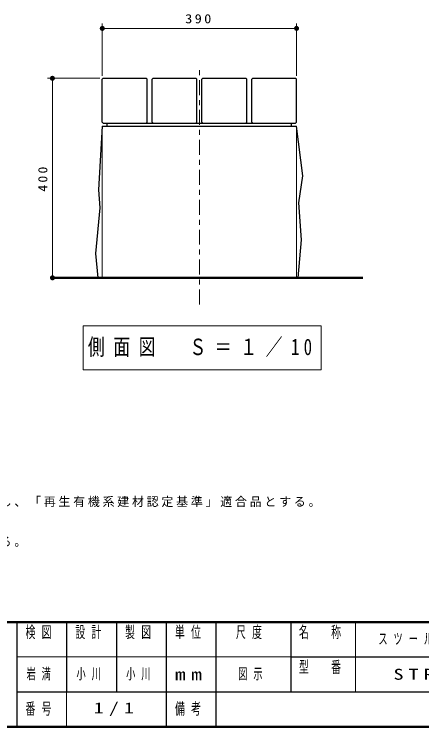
# Model space of a CAD drawing. Units: millimetres on the paper, scale 1:10. Extents: x -365 to 0, y 0 to 257.
# Drawn here: x -238 to -156.2, y 0 to 142.8 of the extents above; entities that cross this region are included whole.
import ezdxf

# ---------------------------------------------------------------- set-up
doc = ezdxf.new("R2010")
doc.units = ezdxf.units.MM
doc.linetypes.add('USER2', pattern=[6, 3, -1, 1, -1])
doc.layers.add('LY_1', color=7, linetype='Continuous', lineweight=13)
doc.layers.add('LY_3', color=7, linetype='Continuous', lineweight=13)
doc.styles.add('ＭＳ ゴシック', font='')
doc.styles.get('ＭＳ ゴシック').set_extended_font_data('MS Gothic')

# ---------------------------------------------------------------- blocks, each defined once
blk = doc.blocks.new('filled_dot')
at = {"color": 0, "linetype": 'Continuous', "lineweight": -2, "const_width": 1.25}
blk.add_lwpolyline([(-0.625, 0, 1), (0.625, 0, 1)], format="xyb", close=True, dxfattribs=at)

msp = doc.modelspace()

# ---------------------------------------------------------------- linework, layer by layer
at = {"layer": 'LY_1'}
for p, q in [((-220.328, 130.506), (-220.328, 141.006)), ((-220.328, 140.006), (-181.328, 140.006)), ((-181.328, 130.506), (-181.328, 141.006)), ((-220.828, 130.006), (-231.328, 130.006)), ((-230.328, 90.006), (-230.328, 130.006)), ((-220.328, 90.006), (-220.328, 120.406)), ((-181.328, 90.006), (-181.328, 120.406)), ((-230.328, 90.006), (-229.328, 90.006)), ((-224.183, 80.367), (-224.183, 71.567)), ((-176.383, 80.367), (-224.183, 80.367)), ((-176.383, 71.567), (-176.383, 80.367)), ((-224.183, 71.567), (-176.383, 71.567))]:
    msp.add_line(p, q, dxfattribs=at)
at = {"layer": 'LY_1', "linetype": 'USER2'}
msp.add_line((-200.828, 84.652), (-200.828, 132.423), dxfattribs=at)
at = {"layer": 'LY_1', "lineweight": 25}
for p, q in [((-220.128, 130.006), (-220.328, 129.806)), ((-220.128, 130.006), (-211.528, 130.006)), ((-211.328, 129.806), (-211.528, 130.006)), ((-210.128, 130.006), (-210.328, 129.806)), ((-210.128, 130.006), (-201.528, 130.006)), ((-201.328, 129.806), (-201.528, 130.006)), ((-200.128, 130.006), (-200.328, 129.806)), ((-200.128, 130.006), (-191.528, 130.006)), ((-191.328, 129.806), (-191.528, 130.006)), ((-190.128, 130.006), (-190.328, 129.806)), ((-190.128, 130.006), (-181.528, 130.006)), ((-181.328, 129.806), (-181.528, 130.006)), ((-220.328, 121.206), (-220.328, 129.806)), ((-211.328, 121.206), (-211.328, 129.806)), ((-210.328, 121.206), (-210.328, 129.806)), ((-201.328, 121.206), (-201.328, 129.806)), ((-200.328, 121.206), (-200.328, 129.806)), ((-191.328, 121.206), (-191.328, 129.806)), ((-190.328, 121.206), (-190.328, 129.806)), ((-181.328, 121.206), (-181.328, 129.806)), ((-220.328, 121.206), (-220.128, 121.006)), ((-220.328, 120.406), (-181.328, 120.406)), ((-220.128, 121.006), (-211.528, 121.006)), ((-219.328, 120.406), (-219.328, 121.006)), ((-219.328, 121.006), (-182.328, 121.006)), ((-211.528, 121.006), (-211.328, 121.206)), ((-210.328, 121.206), (-210.128, 121.006)), ((-210.128, 121.006), (-201.528, 121.006)), ((-201.528, 121.006), (-201.328, 121.206)), ((-200.328, 121.206), (-200.128, 121.006)), ((-200.128, 121.006), (-191.528, 121.006)), ((-191.528, 121.006), (-191.328, 121.206)), ((-190.328, 121.206), (-190.128, 121.006)), ((-190.128, 121.006), (-181.528, 121.006)), ((-182.328, 120.406), (-182.328, 121.006)), ((-181.528, 121.006), (-181.328, 121.206))]:
    msp.add_line(p, q, dxfattribs=at)
at = {"layer": 'LY_1', "lineweight": 50}
msp.add_line((-230.328, 90.006), (-168.01, 90.006), dxfattribs=at)
at = {"layer": 'LY_1', "lineweight": 25}
for points in [[(-220.328, 120.406), (-221.114, 107.63), (-220.79, 104.065), (-221.654, 94.883), (-221.219, 90.006)], [(-181.018, 90.006), (-180.342, 97.593), (-180.84, 105.069), (-180.093, 110.468), (-181.328, 120.406)]]:
    msp.add_lwpolyline(points, dxfattribs=at)
at = {"layer": 'LY_3', "lineweight": 50}
for p, q in [((-365, 21), (0, 21)), ((-365, 0), (0, 0))]:
    msp.add_line(p, q, dxfattribs=at)
at = {"layer": 'LY_3', "color": 211, "lineweight": 25}
for p, q in [((-237.5, 21), (-237.5, 0)), ((-227.5, 21), (-227.5, 7)), ((-217.5, 21), (-217.5, 7)), ((-207.5, 21), (-207.5, 0)), ((-197.5, 21), (-197.5, 7)), ((-182.5, 21), (-182.5, 7)), ((-182.5, 14), (-70, 14)), ((-237.5, 7), (0, 7))]:
    msp.add_line(p, q, dxfattribs=at)
at = {"layer": 'LY_3'}
for p, q in [((-169.5, 21), (-169.5, 7)), ((-237.5, 14), (-182.5, 14)), ((-227.5, 7), (-227.5, 0))]:
    msp.add_line(p, q, dxfattribs=at)
at = {"layer": 'LY_3', "lineweight": 25}
msp.add_line((-197.5, 7), (-197.5, 0), dxfattribs=at)

# ---------------------------------------------------------------- block references
at = {"layer": 'LY_1', "xscale": 0.4, "yscale": 0.4}
msp.add_blockref('filled_dot', (-220.328, 140.006), dxfattribs=at)
for p, rotation in [((-181.328, 140.006), 180), ((-230.328, 130.006), 270), ((-230.328, 90.006), 90)]:
    msp.add_blockref('filled_dot', p, dxfattribs=dict(at, rotation=rotation))

# ---------------------------------------------------------------- texts
at = {"layer": 'LY_1', "style": 'ＭＳ ゴシック'}
for s, insert, char_height, attachment_point in [('\\T1.33;\\W1.15;390', (-200.828, 141.006), 1.833, 8), ('\\T1.51;\\W0.75;側面図\u3000Ｓ＝１／10', (-200.283, 75.967), 3.299, 5), ('\\T1.23;合成木材は、木粉入り再生プラスチック（ポリプロピレン系、色：サンディーブラウン）とし、「再生有機系建材認定基準」適合品とする。', (-362, 44), 1.76, 7), ('\\T1.23;鋼材は、電気亜鉛メッキ処理の上、ポリエステル樹脂粉体塗装（ダークグレー）仕上げとする。', (-362, 36), 1.76, 7), ('\\T1.64;\\W0.6;スツール（合成木材）', (-149.75, 17.5), 2.199, 5), ('\\T1.64;\\W0.6;岩満', (-232.5, 10.5), 2.199, 5), ('\\T1.64;\\W0.6;小川', (-225.5, 10.5), 2.199, 4), ('\\T1.64;\\W0.6;小川', (-212.5, 10.5), 2.199, 5), ('\\T1.64;\\W0.6;図示', (-190, 10.5), 2.199, 5), ('\\T1.5;\\W1.35;STR-40RK', (-149.75, 10.5), 2.199, 5), ('\\T1.5;\\W1.35;1/1', (-217.5, 3.5), 2.199, 5)]:
    msp.add_mtext(s, dxfattribs=dict(at, insert=insert, char_height=char_height, attachment_point=attachment_point))
at = {"layer": 'LY_1', "insert": (-231.328, 110.006), "char_height": 1.833, "attachment_point": 8, "rotation": 90, "style": 'ＭＳ ゴシック'}
msp.add_mtext('\\T1.33;\\W1.1;400', dxfattribs=at)
at = {"layer": 'LY_3', "color": 4, "char_height": 2.346, "style": 'ＭＳ ゴシック'}
for s, insert, attachment_point in [('\\T1.64;\\W0.6;検図', (-232.5, 20.167), 2), ('\\T1.64;\\W0.6;設計', (-222.5, 20.167), 2), ('\\T1.64;\\W0.6;製図', (-212.5, 20.167), 2), ('\\T1.64;\\W0.6;単位', (-202.5, 20.167), 2), ('\\T1.64;\\W0.6;尺度', (-190.25, 20.167), 2), ('\\T1.64;\\W0.6;名\u3000称', (-176, 20.167), 2), ('\\T1.64;\\W0.6;型\u3000番', (-176, 13.167), 2), ('\\T1.5;\\W1.35;mm', (-202.5, 10.5), 5), ('\\T1.64;\\W0.6;番号', (-232.5, 3.5), 5), ('\\T1.64;\\W0.6;備考', (-202.5, 3.5), 5)]:
    msp.add_mtext(s, dxfattribs=dict(at, insert=insert, attachment_point=attachment_point))

doc.saveas('drawing.dxf')
